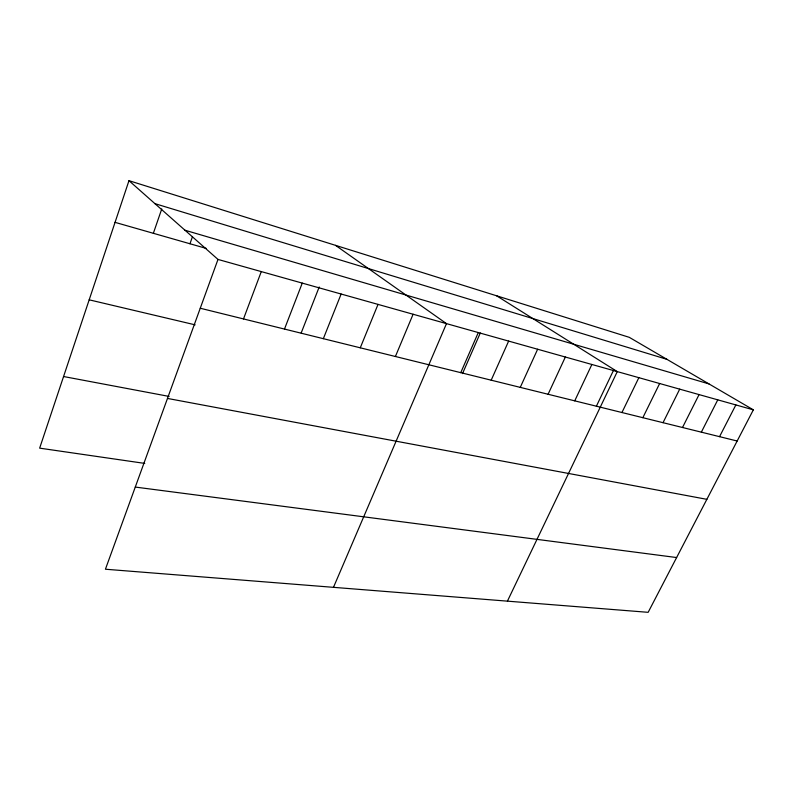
<?xml version="1.0" encoding="UTF-8"?>
<svg xmlns="http://www.w3.org/2000/svg" width="793" height="793" viewBox="0 0 793 793"><rect width="100%" height="100%" fill="white"/><g stroke="black" fill="none" stroke-linecap="round" stroke-linejoin="round"><path stroke-width="1.19" d="M128.972 180.675L217.986 259.43L105.429 569.225L648.159 612.325L753.35 409.842L629.275 337.332L128.972 180.675L39.65 448.144L144.762 463.409M153.356 233.301L161.752 208.936M189.963 243.758L192.441 236.78M243.501 318.935L261.274 271.602M284.479 329.065L302.262 283.111M301.181 332.971L319.202 286.987M323.346 338.68L341.129 294.034M360.27 347.81L378.023 304.393M395.4 356.503L413.094 314.246M333.476 587.335L446.479 323.623L335.518 245.354M460.743 372.66L478.288 332.564M462.497 373.612L480.31 332.971M491.184 380.194L508.64 341.089M520.267 387.38L537.634 349.237M548.092 394.26L565.35 357.019M574.737 400.852L591.875 364.473M596.356 406.264L613.713 369.905M507.421 601.144L617.281 371.61L496.606 295.789M621.94 412.529L638.851 377.666M642.845 417.693L659.637 383.515M663.027 422.689L679.7 389.145M682.505 427.506L699.069 394.587M701.339 432.165L717.774 399.841M719.538 436.665L735.864 404.926M135.276 487.071L676.617 557.548M167.482 398.433L706.86 499.332M63.569 376.526L169.107 396.421M89.183 299.823L195.137 324.843M200.252 308.239L737.153 441.017M217.986 259.43L753.35 409.842M115.054 222.357L206.299 248.427M184.967 230.228L708.982 383.911M154.922 203.642L666.933 359.338"/></g></svg>
